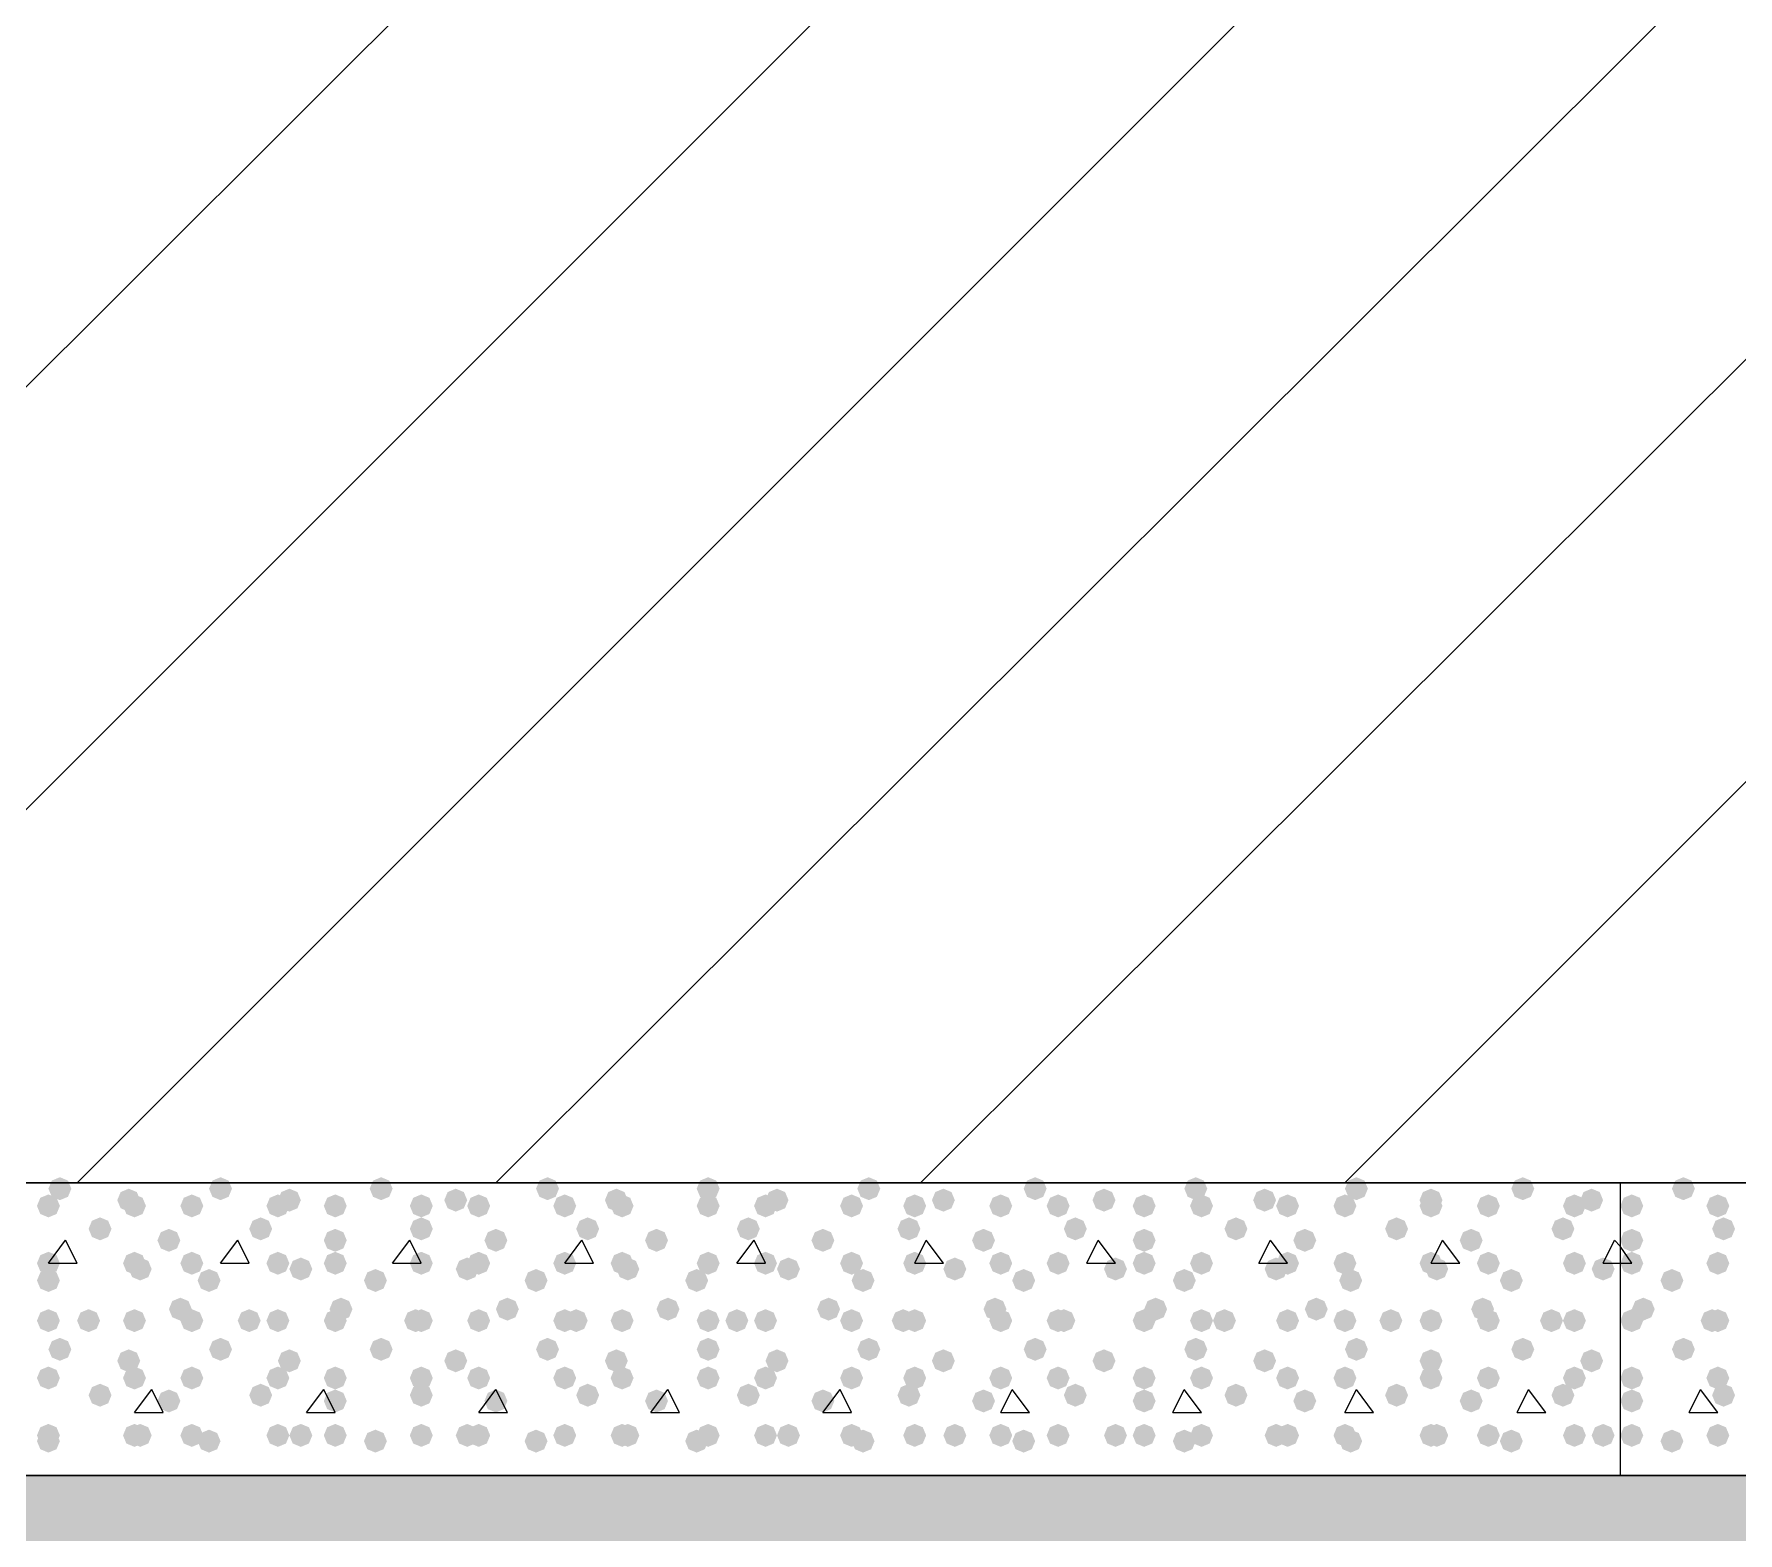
# Model space of a CAD drawing. Header units: millimetres. Extents: x 0 to 420, y 0 to 297.
# Drawn here: x 139.76 to 152.34, y 177.5 to 188.56 of the extents above; entities that cross this region are included whole.
import ezdxf

# ---------------------------------------------------------------- set-up
doc = ezdxf.new("R2010")
doc.units = ezdxf.units.MM
doc.layers.get('0').update_dxf_attribs({"linetype": 'CONTINUOUS'})

msp = doc.modelspace()

# ---------------------------------------------------------------- hatches: boundary and pattern name
at = {"true_color": 0x000008}
for points in [[(140.038667, 180.043667), (140.013796, 179.983871), (139.954, 179.959), (139.894204, 179.983871), (139.869333, 180.043667), (139.894204, 180.103462), (139.954, 180.128333), (140.013796, 180.103463)], [(141.224, 180.043667), (141.199129, 179.983871), (141.139333, 179.959), (141.079537, 179.983871), (141.054667, 180.043667), (141.079537, 180.103462), (141.139333, 180.128333), (141.199129, 180.103463)], [(142.409333, 180.043667), (142.384463, 179.983871), (142.324667, 179.959), (142.264871, 179.983871), (142.24, 180.043667), (142.264871, 180.103462), (142.324667, 180.128333), (142.384462, 180.103463)], [(143.637, 180.043667), (143.612129, 179.983871), (143.552333, 179.959), (143.492538, 179.983871), (143.467667, 180.043667), (143.492537, 180.103462), (143.552333, 180.128333), (143.612129, 180.103463)], [(144.822333, 180.043667), (144.797462, 179.983871), (144.737667, 179.959), (144.677871, 179.983871), (144.653, 180.043667), (144.677871, 180.103462), (144.737667, 180.128333), (144.797462, 180.103463)], [(146.007667, 180.043667), (145.982796, 179.983871), (145.923, 179.959), (145.863204, 179.983871), (145.838333, 180.043667), (145.863204, 180.103462), (145.923, 180.128333), (145.982796, 180.103463)], [(147.235333, 180.043667), (147.210463, 179.983871), (147.150667, 179.959), (147.090871, 179.983871), (147.066, 180.043667), (147.090871, 180.103462), (147.150667, 180.128333), (147.210462, 180.103463)], [(148.420667, 180.043667), (148.395796, 179.983871), (148.336, 179.959), (148.276204, 179.983871), (148.251333, 180.043667), (148.276204, 180.103462), (148.336, 180.128333), (148.395796, 180.103463)], [(149.606, 180.043667), (149.581129, 179.983871), (149.521333, 179.959), (149.461538, 179.983871), (149.436667, 180.043667), (149.461537, 180.103462), (149.521333, 180.128333), (149.581129, 180.103463)], [(150.833667, 180.043667), (150.808796, 179.983871), (150.749, 179.959), (150.689204, 179.983871), (150.664333, 180.043667), (150.689204, 180.103462), (150.749, 180.128333), (150.808796, 180.103463)], [(139.954, 179.916667), (139.929129, 179.856871), (139.869333, 179.832), (139.809538, 179.856871), (139.784667, 179.916667), (139.809537, 179.976462), (139.869333, 180.001333), (139.929129, 179.976463)], [(140.546667, 179.959), (140.521796, 179.899204), (140.462, 179.874333), (140.402204, 179.899204), (140.377333, 179.959), (140.402204, 180.018796), (140.462, 180.043667), (140.521796, 180.018796)], [(140.589, 179.916667), (140.564129, 179.856871), (140.504333, 179.832), (140.444538, 179.856871), (140.419667, 179.916667), (140.444537, 179.976462), (140.504333, 180.001333), (140.564129, 179.976463)], [(141.012333, 179.916667), (140.987462, 179.856871), (140.927667, 179.832), (140.867871, 179.856871), (140.843, 179.916667), (140.867871, 179.976462), (140.927667, 180.001333), (140.987462, 179.976463)], [(141.647333, 179.916667), (141.622463, 179.856871), (141.562667, 179.832), (141.502871, 179.856871), (141.478, 179.916667), (141.502871, 179.976462), (141.562667, 180.001333), (141.622462, 179.976463)], [(141.732, 179.959), (141.707129, 179.899204), (141.647333, 179.874333), (141.587538, 179.899204), (141.562667, 179.959), (141.587537, 180.018796), (141.647333, 180.043667), (141.707129, 180.018796)], [(142.070667, 179.916667), (142.045796, 179.856871), (141.986, 179.832), (141.926204, 179.856871), (141.901333, 179.916667), (141.926204, 179.976462), (141.986, 180.001333), (142.045796, 179.976463)], [(142.705667, 179.916667), (142.680796, 179.856871), (142.621, 179.832), (142.561204, 179.856871), (142.536333, 179.916667), (142.561204, 179.976462), (142.621, 180.001333), (142.680796, 179.976463)], [(142.959667, 179.959), (142.934796, 179.899204), (142.875, 179.874333), (142.815204, 179.899204), (142.790333, 179.959), (142.815204, 180.018796), (142.875, 180.043667), (142.934796, 180.018796)], [(143.129, 179.916667), (143.104129, 179.856871), (143.044333, 179.832), (142.984537, 179.856871), (142.959667, 179.916667), (142.984537, 179.976462), (143.044333, 180.001333), (143.104129, 179.976463)], [(143.764, 179.916667), (143.739129, 179.856871), (143.679333, 179.832), (143.619538, 179.856871), (143.594667, 179.916667), (143.619537, 179.976462), (143.679333, 180.001333), (143.739129, 179.976463)], [(144.145, 179.959), (144.120129, 179.899204), (144.060333, 179.874333), (144.000538, 179.899204), (143.975667, 179.959), (144.000537, 180.018796), (144.060333, 180.043667), (144.120129, 180.018796)], [(144.187333, 179.916667), (144.162463, 179.856871), (144.102667, 179.832), (144.042871, 179.856871), (144.018, 179.916667), (144.042871, 179.976462), (144.102667, 180.001333), (144.162462, 179.976463)], [(144.822333, 179.916667), (144.797462, 179.856871), (144.737667, 179.832), (144.677871, 179.856871), (144.653, 179.916667), (144.677871, 179.976462), (144.737667, 180.001333), (144.797462, 179.976463)], [(145.245667, 179.916667), (145.220796, 179.856871), (145.161, 179.832), (145.101204, 179.856871), (145.076333, 179.916667), (145.101204, 179.976462), (145.161, 180.001333), (145.220796, 179.976463)], [(145.330333, 179.959), (145.305463, 179.899204), (145.245667, 179.874333), (145.185871, 179.899204), (145.161, 179.959), (145.185871, 180.018796), (145.245667, 180.043667), (145.305462, 180.018796)], [(145.880667, 179.916667), (145.855796, 179.856871), (145.796, 179.832), (145.736204, 179.856871), (145.711333, 179.916667), (145.736204, 179.976462), (145.796, 180.001333), (145.855796, 179.976463)], [(146.346333, 179.916667), (146.321463, 179.856871), (146.261667, 179.832), (146.201871, 179.856871), (146.177, 179.916667), (146.201871, 179.976462), (146.261667, 180.001333), (146.321462, 179.976463)], [(146.558, 179.959), (146.533129, 179.899204), (146.473333, 179.874333), (146.413538, 179.899204), (146.388667, 179.959), (146.413537, 180.018796), (146.473333, 180.043667), (146.533129, 180.018796)], [(146.981333, 179.916667), (146.956462, 179.856871), (146.896667, 179.832), (146.836871, 179.856871), (146.812, 179.916667), (146.836871, 179.976462), (146.896667, 180.001333), (146.956462, 179.976463)], [(147.404667, 179.916667), (147.379796, 179.856871), (147.32, 179.832), (147.260204, 179.856871), (147.235333, 179.916667), (147.260204, 179.976462), (147.32, 180.001333), (147.379796, 179.976463)], [(147.743333, 179.959), (147.718462, 179.899204), (147.658667, 179.874333), (147.598871, 179.899204), (147.574, 179.959), (147.598871, 180.018796), (147.658667, 180.043667), (147.718462, 180.018796)], [(148.039667, 179.916667), (148.014796, 179.856871), (147.955, 179.832), (147.895204, 179.856871), (147.870333, 179.916667), (147.895204, 179.976462), (147.955, 180.001333), (148.014796, 179.976463)], [(148.463, 179.916667), (148.438129, 179.856871), (148.378333, 179.832), (148.318537, 179.856871), (148.293667, 179.916667), (148.318537, 179.976462), (148.378333, 180.001333), (148.438129, 179.976463)], [(148.928667, 179.959), (148.903796, 179.899204), (148.844, 179.874333), (148.784204, 179.899204), (148.759333, 179.959), (148.784204, 180.018796), (148.844, 180.043667), (148.903796, 180.018796)], [(149.098, 179.916667), (149.073129, 179.856871), (149.013333, 179.832), (148.953537, 179.856871), (148.928667, 179.916667), (148.953537, 179.976462), (149.013333, 180.001333), (149.073129, 179.976463)], [(149.521333, 179.916667), (149.496462, 179.856871), (149.436667, 179.832), (149.376871, 179.856871), (149.352, 179.916667), (149.376871, 179.976462), (149.436667, 180.001333), (149.496462, 179.976463)], [(150.156333, 179.959), (150.131463, 179.899204), (150.071667, 179.874333), (150.011871, 179.899204), (149.987, 179.959), (150.011871, 180.018796), (150.071667, 180.043667), (150.131462, 180.018796)], [(150.156333, 179.916667), (150.131463, 179.856871), (150.071667, 179.832), (150.011871, 179.856871), (149.987, 179.916667), (150.011871, 179.976462), (150.071667, 180.001333), (150.131462, 179.976463)], [(150.579667, 179.916667), (150.554796, 179.856871), (150.495, 179.832), (150.435204, 179.856871), (150.410333, 179.916667), (150.435204, 179.976462), (150.495, 180.001333), (150.554796, 179.976463)], [(151.214667, 179.916667), (151.189796, 179.856871), (151.13, 179.832), (151.070204, 179.856871), (151.045333, 179.916667), (151.070204, 179.976462), (151.13, 180.001333), (151.189796, 179.976463)], [(151.341667, 179.959), (151.316796, 179.899204), (151.257, 179.874333), (151.197204, 179.899204), (151.172333, 179.959), (151.197204, 180.018796), (151.257, 180.043667), (151.316796, 180.018796)], [(140.335, 179.747333), (140.310129, 179.687537), (140.250333, 179.662667), (140.190538, 179.687537), (140.165667, 179.747333), (140.190537, 179.807129), (140.250333, 179.832), (140.310129, 179.807129)], [(141.520333, 179.747333), (141.495463, 179.687537), (141.435667, 179.662667), (141.375871, 179.687537), (141.351, 179.747333), (141.375871, 179.807129), (141.435667, 179.832), (141.495462, 179.807129)], [(142.705667, 179.747333), (142.680796, 179.687537), (142.621, 179.662667), (142.561204, 179.687537), (142.536333, 179.747333), (142.561204, 179.807129), (142.621, 179.832), (142.680796, 179.807129)], [(143.933333, 179.747333), (143.908463, 179.687537), (143.848667, 179.662667), (143.788871, 179.687537), (143.764, 179.747333), (143.788871, 179.807129), (143.848667, 179.832), (143.908462, 179.807129)], [(145.118667, 179.747333), (145.093796, 179.687537), (145.034, 179.662667), (144.974204, 179.687537), (144.949333, 179.747333), (144.974204, 179.807129), (145.034, 179.832), (145.093796, 179.807129)], [(146.304, 179.747333), (146.279129, 179.687537), (146.219333, 179.662667), (146.159538, 179.687537), (146.134667, 179.747333), (146.159537, 179.807129), (146.219333, 179.832), (146.279129, 179.807129)], [(147.531667, 179.747333), (147.506796, 179.687537), (147.447, 179.662667), (147.387204, 179.687537), (147.362333, 179.747333), (147.387204, 179.807129), (147.447, 179.832), (147.506796, 179.807129)], [(148.717, 179.747333), (148.692129, 179.687537), (148.632333, 179.662667), (148.572538, 179.687537), (148.547667, 179.747333), (148.572537, 179.807129), (148.632333, 179.832), (148.692129, 179.807129)], [(149.902333, 179.747333), (149.877462, 179.687537), (149.817667, 179.662667), (149.757871, 179.687537), (149.733, 179.747333), (149.757871, 179.807129), (149.817667, 179.832), (149.877462, 179.807129)], [(151.13, 179.747333), (151.105129, 179.687537), (151.045333, 179.662667), (150.985538, 179.687537), (150.960667, 179.747333), (150.985537, 179.807129), (151.045333, 179.832), (151.105129, 179.807129)], [(140.843, 179.662667), (140.818129, 179.602871), (140.758333, 179.578), (140.698537, 179.602871), (140.673667, 179.662667), (140.698537, 179.722462), (140.758333, 179.747333), (140.818129, 179.722463)], [(142.070667, 179.662667), (142.045796, 179.602871), (141.986, 179.578), (141.926204, 179.602871), (141.901333, 179.662667), (141.926204, 179.722462), (141.986, 179.747333), (142.045796, 179.722463)], [(143.256, 179.662667), (143.231129, 179.602871), (143.171333, 179.578), (143.111538, 179.602871), (143.086667, 179.662667), (143.111537, 179.722462), (143.171333, 179.747333), (143.231129, 179.722463)], [(144.441333, 179.662667), (144.416462, 179.602871), (144.356667, 179.578), (144.296871, 179.602871), (144.272, 179.662667), (144.296871, 179.722462), (144.356667, 179.747333), (144.416462, 179.722463)], [(145.669, 179.662667), (145.644129, 179.602871), (145.584333, 179.578), (145.524538, 179.602871), (145.499667, 179.662667), (145.524537, 179.722462), (145.584333, 179.747333), (145.644129, 179.722463)], [(146.854333, 179.662667), (146.829463, 179.602871), (146.769667, 179.578), (146.709871, 179.602871), (146.685, 179.662667), (146.709871, 179.722462), (146.769667, 179.747333), (146.829462, 179.722463)], [(148.039667, 179.662667), (148.014796, 179.602871), (147.955, 179.578), (147.895204, 179.602871), (147.870333, 179.662667), (147.895204, 179.722462), (147.955, 179.747333), (148.014796, 179.722463)], [(149.225, 179.662667), (149.200129, 179.602871), (149.140333, 179.578), (149.080538, 179.602871), (149.055667, 179.662667), (149.080537, 179.722462), (149.140333, 179.747333), (149.200129, 179.722463)], [(150.452667, 179.662667), (150.427796, 179.602871), (150.368, 179.578), (150.308204, 179.602871), (150.283333, 179.662667), (150.308204, 179.722462), (150.368, 179.747333), (150.427796, 179.722463)], [(139.954, 179.493333), (139.929129, 179.433538), (139.869333, 179.408667), (139.809538, 179.433538), (139.784667, 179.493333), (139.809537, 179.553129), (139.869333, 179.578), (139.929129, 179.553129)], [(140.589, 179.493333), (140.564129, 179.433538), (140.504333, 179.408667), (140.444538, 179.433538), (140.419667, 179.493333), (140.444537, 179.553129), (140.504333, 179.578), (140.564129, 179.553129)], [(141.012333, 179.493333), (140.987462, 179.433538), (140.927667, 179.408667), (140.867871, 179.433538), (140.843, 179.493333), (140.867871, 179.553129), (140.927667, 179.578), (140.987462, 179.553129)], [(141.647333, 179.493333), (141.622463, 179.433538), (141.562667, 179.408667), (141.502871, 179.433538), (141.478, 179.493333), (141.502871, 179.553129), (141.562667, 179.578), (141.622462, 179.553129)], [(142.070667, 179.493333), (142.045796, 179.433538), (141.986, 179.408667), (141.926204, 179.433538), (141.901333, 179.493333), (141.926204, 179.553129), (141.986, 179.578), (142.045796, 179.553129)], [(142.705667, 179.493333), (142.680796, 179.433538), (142.621, 179.408667), (142.561204, 179.433538), (142.536333, 179.493333), (142.561204, 179.553129), (142.621, 179.578), (142.680796, 179.553129)], [(143.129, 179.493333), (143.104129, 179.433538), (143.044333, 179.408667), (142.984537, 179.433538), (142.959667, 179.493333), (142.984537, 179.553129), (143.044333, 179.578), (143.104129, 179.553129)], [(143.764, 179.493333), (143.739129, 179.433538), (143.679333, 179.408667), (143.619538, 179.433538), (143.594667, 179.493333), (143.619537, 179.553129), (143.679333, 179.578), (143.739129, 179.553129)], [(144.187333, 179.493333), (144.162463, 179.433538), (144.102667, 179.408667), (144.042871, 179.433538), (144.018, 179.493333), (144.042871, 179.553129), (144.102667, 179.578), (144.162462, 179.553129)], [(144.822333, 179.493333), (144.797462, 179.433538), (144.737667, 179.408667), (144.677871, 179.433538), (144.653, 179.493333), (144.677871, 179.553129), (144.737667, 179.578), (144.797462, 179.553129)], [(145.245667, 179.493333), (145.220796, 179.433538), (145.161, 179.408667), (145.101204, 179.433538), (145.076333, 179.493333), (145.101204, 179.553129), (145.161, 179.578), (145.220796, 179.553129)], [(145.880667, 179.493333), (145.855796, 179.433538), (145.796, 179.408667), (145.736204, 179.433538), (145.711333, 179.493333), (145.736204, 179.553129), (145.796, 179.578), (145.855796, 179.553129)], [(146.346333, 179.493333), (146.321463, 179.433538), (146.261667, 179.408667), (146.201871, 179.433538), (146.177, 179.493333), (146.201871, 179.553129), (146.261667, 179.578), (146.321462, 179.553129)], [(146.981333, 179.493333), (146.956462, 179.433538), (146.896667, 179.408667), (146.836871, 179.433538), (146.812, 179.493333), (146.836871, 179.553129), (146.896667, 179.578), (146.956462, 179.553129)], [(147.404667, 179.493333), (147.379796, 179.433538), (147.32, 179.408667), (147.260204, 179.433538), (147.235333, 179.493333), (147.260204, 179.553129), (147.32, 179.578), (147.379796, 179.553129)], [(148.039667, 179.493333), (148.014796, 179.433538), (147.955, 179.408667), (147.895204, 179.433538), (147.870333, 179.493333), (147.895204, 179.553129), (147.955, 179.578), (148.014796, 179.553129)], [(148.463, 179.493333), (148.438129, 179.433538), (148.378333, 179.408667), (148.318537, 179.433538), (148.293667, 179.493333), (148.318537, 179.553129), (148.378333, 179.578), (148.438129, 179.553129)], [(149.098, 179.493333), (149.073129, 179.433538), (149.013333, 179.408667), (148.953537, 179.433538), (148.928667, 179.493333), (148.953537, 179.553129), (149.013333, 179.578), (149.073129, 179.553129)], [(149.521333, 179.493333), (149.496462, 179.433538), (149.436667, 179.408667), (149.376871, 179.433538), (149.352, 179.493333), (149.376871, 179.553129), (149.436667, 179.578), (149.496462, 179.553129)], [(150.156333, 179.493333), (150.131463, 179.433538), (150.071667, 179.408667), (150.011871, 179.433538), (149.987, 179.493333), (150.011871, 179.553129), (150.071667, 179.578), (150.131462, 179.553129)], [(150.579667, 179.493333), (150.554796, 179.433538), (150.495, 179.408667), (150.435204, 179.433538), (150.410333, 179.493333), (150.435204, 179.553129), (150.495, 179.578), (150.554796, 179.553129)], [(151.214667, 179.493333), (151.189796, 179.433538), (151.13, 179.408667), (151.070204, 179.433538), (151.045333, 179.493333), (151.070204, 179.553129), (151.13, 179.578), (151.189796, 179.553129)], [(139.954, 179.366333), (139.929129, 179.306537), (139.869333, 179.281667), (139.809538, 179.306537), (139.784667, 179.366333), (139.809537, 179.426129), (139.869333, 179.451), (139.929129, 179.426129)], [(140.631333, 179.451), (140.606462, 179.391204), (140.546667, 179.366333), (140.486871, 179.391204), (140.462, 179.451), (140.486871, 179.510796), (140.546667, 179.535667), (140.606462, 179.510796)], [(141.139333, 179.366333), (141.114463, 179.306537), (141.054667, 179.281667), (140.994871, 179.306537), (140.97, 179.366333), (140.994871, 179.426129), (141.054667, 179.451), (141.114462, 179.426129)], [(141.816667, 179.451), (141.791796, 179.391204), (141.732, 179.366333), (141.672204, 179.391204), (141.647333, 179.451), (141.672204, 179.510796), (141.732, 179.535667), (141.791796, 179.510796)], [(142.367, 179.366333), (142.342129, 179.306537), (142.282333, 179.281667), (142.222538, 179.306537), (142.197667, 179.366333), (142.222537, 179.426129), (142.282333, 179.451), (142.342129, 179.426129)], [(143.044333, 179.451), (143.019463, 179.391204), (142.959667, 179.366333), (142.899871, 179.391204), (142.875, 179.451), (142.899871, 179.510796), (142.959667, 179.535667), (143.019462, 179.510796)], [(143.552333, 179.366333), (143.527463, 179.306537), (143.467667, 179.281667), (143.407871, 179.306537), (143.383, 179.366333), (143.407871, 179.426129), (143.467667, 179.451), (143.527462, 179.426129)], [(144.229667, 179.451), (144.204796, 179.391204), (144.145, 179.366333), (144.085204, 179.391204), (144.060333, 179.451), (144.085204, 179.510796), (144.145, 179.535667), (144.204796, 179.510796)], [(144.737667, 179.366333), (144.712796, 179.306537), (144.653, 179.281667), (144.593204, 179.306537), (144.568333, 179.366333), (144.593204, 179.426129), (144.653, 179.451), (144.712796, 179.426129)], [(145.415, 179.451), (145.390129, 179.391204), (145.330333, 179.366333), (145.270538, 179.391204), (145.245667, 179.451), (145.270537, 179.510796), (145.330333, 179.535667), (145.390129, 179.510796)], [(145.965333, 179.366333), (145.940463, 179.306537), (145.880667, 179.281667), (145.820871, 179.306537), (145.796, 179.366333), (145.820871, 179.426129), (145.880667, 179.451), (145.940462, 179.426129)], [(146.642667, 179.451), (146.617796, 179.391204), (146.558, 179.366333), (146.498204, 179.391204), (146.473333, 179.451), (146.498204, 179.510796), (146.558, 179.535667), (146.617796, 179.510796)], [(147.150667, 179.366333), (147.125796, 179.306537), (147.066, 179.281667), (147.006204, 179.306537), (146.981333, 179.366333), (147.006204, 179.426129), (147.066, 179.451), (147.125796, 179.426129)], [(147.828, 179.451), (147.803129, 179.391204), (147.743333, 179.366333), (147.683538, 179.391204), (147.658667, 179.451), (147.683537, 179.510796), (147.743333, 179.535667), (147.803129, 179.510796)], [(148.336, 179.366333), (148.311129, 179.306537), (148.251333, 179.281667), (148.191538, 179.306537), (148.166667, 179.366333), (148.191537, 179.426129), (148.251333, 179.451), (148.311129, 179.426129)], [(149.013333, 179.451), (148.988463, 179.391204), (148.928667, 179.366333), (148.868871, 179.391204), (148.844, 179.451), (148.868871, 179.510796), (148.928667, 179.535667), (148.988462, 179.510796)], [(149.563667, 179.366333), (149.538796, 179.306537), (149.479, 179.281667), (149.419204, 179.306537), (149.394333, 179.366333), (149.419204, 179.426129), (149.479, 179.451), (149.538796, 179.426129)], [(150.198667, 179.451), (150.173796, 179.391204), (150.114, 179.366333), (150.054204, 179.391204), (150.029333, 179.451), (150.054204, 179.510796), (150.114, 179.535667), (150.173796, 179.510796)], [(150.749, 179.366333), (150.724129, 179.306537), (150.664333, 179.281667), (150.604537, 179.306537), (150.579667, 179.366333), (150.604537, 179.426129), (150.664333, 179.451), (150.724129, 179.426129)], [(151.426333, 179.451), (151.401462, 179.391204), (151.341667, 179.366333), (151.281871, 179.391204), (151.257, 179.451), (151.281871, 179.510796), (151.341667, 179.535667), (151.401462, 179.510796)], [(140.927667, 179.154667), (140.902796, 179.094871), (140.843, 179.07), (140.783204, 179.094871), (140.758333, 179.154667), (140.783204, 179.214462), (140.843, 179.239333), (140.902796, 179.214463)], [(142.113, 179.154667), (142.088129, 179.094871), (142.028333, 179.07), (141.968538, 179.094871), (141.943667, 179.154667), (141.968537, 179.214462), (142.028333, 179.239333), (142.088129, 179.214463)], [(143.340667, 179.154667), (143.315796, 179.094871), (143.256, 179.07), (143.196204, 179.094871), (143.171333, 179.154667), (143.196204, 179.214462), (143.256, 179.239333), (143.315796, 179.214463)], [(144.526, 179.154667), (144.501129, 179.094871), (144.441333, 179.07), (144.381538, 179.094871), (144.356667, 179.154667), (144.381537, 179.214462), (144.441333, 179.239333), (144.501129, 179.214463)], [(145.711333, 179.154667), (145.686462, 179.094871), (145.626667, 179.07), (145.566871, 179.094871), (145.542, 179.154667), (145.566871, 179.214462), (145.626667, 179.239333), (145.686462, 179.214463)], [(146.939, 179.154667), (146.914129, 179.094871), (146.854333, 179.07), (146.794537, 179.094871), (146.769667, 179.154667), (146.794537, 179.214462), (146.854333, 179.239333), (146.914129, 179.214463)], [(148.124333, 179.154667), (148.099463, 179.094871), (148.039667, 179.07), (147.979871, 179.094871), (147.955, 179.154667), (147.979871, 179.214462), (148.039667, 179.239333), (148.099462, 179.214463)], [(149.309667, 179.154667), (149.284796, 179.094871), (149.225, 179.07), (149.165204, 179.094871), (149.140333, 179.154667), (149.165204, 179.214462), (149.225, 179.239333), (149.284796, 179.214463)], [(150.537333, 179.154667), (150.512462, 179.094871), (150.452667, 179.07), (150.392871, 179.094871), (150.368, 179.154667), (150.392871, 179.214462), (150.452667, 179.239333), (150.512462, 179.214463)], [(139.954, 179.07), (139.929129, 179.010204), (139.869333, 178.985333), (139.809538, 179.010204), (139.784667, 179.07), (139.809537, 179.129796), (139.869333, 179.154667), (139.929129, 179.129796)], [(140.250333, 179.07), (140.225463, 179.010204), (140.165667, 178.985333), (140.105871, 179.010204), (140.081, 179.07), (140.105871, 179.129796), (140.165667, 179.154667), (140.225462, 179.129796)], [(140.589, 179.07), (140.564129, 179.010204), (140.504333, 178.985333), (140.444538, 179.010204), (140.419667, 179.07), (140.444537, 179.129796), (140.504333, 179.154667), (140.564129, 179.129796)], [(141.012333, 179.07), (140.987462, 179.010204), (140.927667, 178.985333), (140.867871, 179.010204), (140.843, 179.07), (140.867871, 179.129796), (140.927667, 179.154667), (140.987462, 179.129796)], [(141.435667, 179.07), (141.410796, 179.010204), (141.351, 178.985333), (141.291204, 179.010204), (141.266333, 179.07), (141.291204, 179.129796), (141.351, 179.154667), (141.410796, 179.129796)], [(141.647333, 179.07), (141.622463, 179.010204), (141.562667, 178.985333), (141.502871, 179.010204), (141.478, 179.07), (141.502871, 179.129796), (141.562667, 179.154667), (141.622462, 179.129796)], [(142.070667, 179.07), (142.045796, 179.010204), (141.986, 178.985333), (141.926204, 179.010204), (141.901333, 179.07), (141.926204, 179.129796), (141.986, 179.154667), (142.045796, 179.129796)], [(142.663333, 179.07), (142.638463, 179.010204), (142.578667, 178.985333), (142.518871, 179.010204), (142.494, 179.07), (142.518871, 179.129796), (142.578667, 179.154667), (142.638462, 179.129796)], [(142.705667, 179.07), (142.680796, 179.010204), (142.621, 178.985333), (142.561204, 179.010204), (142.536333, 179.07), (142.561204, 179.129796), (142.621, 179.154667), (142.680796, 179.129796)], [(143.129, 179.07), (143.104129, 179.010204), (143.044333, 178.985333), (142.984537, 179.010204), (142.959667, 179.07), (142.984537, 179.129796), (143.044333, 179.154667), (143.104129, 179.129796)], [(143.764, 179.07), (143.739129, 179.010204), (143.679333, 178.985333), (143.619538, 179.010204), (143.594667, 179.07), (143.619537, 179.129796), (143.679333, 179.154667), (143.739129, 179.129796)], [(143.848667, 179.07), (143.823796, 179.010204), (143.764, 178.985333), (143.704204, 179.010204), (143.679333, 179.07), (143.704204, 179.129796), (143.764, 179.154667), (143.823796, 179.129796)], [(144.187333, 179.07), (144.162463, 179.010204), (144.102667, 178.985333), (144.042871, 179.010204), (144.018, 179.07), (144.042871, 179.129796), (144.102667, 179.154667), (144.162462, 179.129796)], [(144.822333, 179.07), (144.797462, 179.010204), (144.737667, 178.985333), (144.677871, 179.010204), (144.653, 179.07), (144.677871, 179.129796), (144.737667, 179.154667), (144.797462, 179.129796)], [(145.034, 179.07), (145.009129, 179.010204), (144.949333, 178.985333), (144.889538, 179.010204), (144.864667, 179.07), (144.889537, 179.129796), (144.949333, 179.154667), (145.009129, 179.129796)], [(145.245667, 179.07), (145.220796, 179.010204), (145.161, 178.985333), (145.101204, 179.010204), (145.076333, 179.07), (145.101204, 179.129796), (145.161, 179.154667), (145.220796, 179.129796)], [(145.880667, 179.07), (145.855796, 179.010204), (145.796, 178.985333), (145.736204, 179.010204), (145.711333, 179.07), (145.736204, 179.129796), (145.796, 179.154667), (145.855796, 179.129796)], [(146.261667, 179.07), (146.236796, 179.010204), (146.177, 178.985333), (146.117204, 179.010204), (146.092333, 179.07), (146.117204, 179.129796), (146.177, 179.154667), (146.236796, 179.129796)], [(146.346333, 179.07), (146.321463, 179.010204), (146.261667, 178.985333), (146.201871, 179.010204), (146.177, 179.07), (146.201871, 179.129796), (146.261667, 179.154667), (146.321462, 179.129796)], [(146.981333, 179.07), (146.956462, 179.010204), (146.896667, 178.985333), (146.836871, 179.010204), (146.812, 179.07), (146.836871, 179.129796), (146.896667, 179.154667), (146.956462, 179.129796)], [(147.404667, 179.07), (147.379796, 179.010204), (147.32, 178.985333), (147.260204, 179.010204), (147.235333, 179.07), (147.260204, 179.129796), (147.32, 179.154667), (147.379796, 179.129796)], [(147.447, 179.07), (147.422129, 179.010204), (147.362333, 178.985333), (147.302538, 179.010204), (147.277667, 179.07), (147.302537, 179.129796), (147.362333, 179.154667), (147.422129, 179.129796)], [(148.039667, 179.07), (148.014796, 179.010204), (147.955, 178.985333), (147.895204, 179.010204), (147.870333, 179.07), (147.895204, 179.129796), (147.955, 179.154667), (148.014796, 179.129796)], [(148.463, 179.07), (148.438129, 179.010204), (148.378333, 178.985333), (148.318537, 179.010204), (148.293667, 179.07), (148.318537, 179.129796), (148.378333, 179.154667), (148.438129, 179.129796)], [(148.632333, 179.07), (148.607463, 179.010204), (148.547667, 178.985333), (148.487871, 179.010204), (148.463, 179.07), (148.487871, 179.129796), (148.547667, 179.154667), (148.607462, 179.129796)], [(149.098, 179.07), (149.073129, 179.010204), (149.013333, 178.985333), (148.953537, 179.010204), (148.928667, 179.07), (148.953537, 179.129796), (149.013333, 179.154667), (149.073129, 179.129796)], [(149.521333, 179.07), (149.496462, 179.010204), (149.436667, 178.985333), (149.376871, 179.010204), (149.352, 179.07), (149.376871, 179.129796), (149.436667, 179.154667), (149.496462, 179.129796)], [(149.86, 179.07), (149.835129, 179.010204), (149.775333, 178.985333), (149.715538, 179.010204), (149.690667, 179.07), (149.715537, 179.129796), (149.775333, 179.154667), (149.835129, 179.129796)], [(150.156333, 179.07), (150.131463, 179.010204), (150.071667, 178.985333), (150.011871, 179.010204), (149.987, 179.07), (150.011871, 179.129796), (150.071667, 179.154667), (150.131462, 179.129796)], [(150.579667, 179.07), (150.554796, 179.010204), (150.495, 178.985333), (150.435204, 179.010204), (150.410333, 179.07), (150.435204, 179.129796), (150.495, 179.154667), (150.554796, 179.129796)], [(151.045333, 179.07), (151.020463, 179.010204), (150.960667, 178.985333), (150.900871, 179.010204), (150.876, 179.07), (150.900871, 179.129796), (150.960667, 179.154667), (151.020462, 179.129796)], [(151.214667, 179.07), (151.189796, 179.010204), (151.13, 178.985333), (151.070204, 179.010204), (151.045333, 179.07), (151.070204, 179.129796), (151.13, 179.154667), (151.189796, 179.129796)], [(140.038667, 178.858333), (140.013796, 178.798537), (139.954, 178.773667), (139.894204, 178.798537), (139.869333, 178.858333), (139.894204, 178.918129), (139.954, 178.943), (140.013796, 178.918129)], [(141.224, 178.858333), (141.199129, 178.798537), (141.139333, 178.773667), (141.079537, 178.798537), (141.054667, 178.858333), (141.079537, 178.918129), (141.139333, 178.943), (141.199129, 178.918129)], [(142.409333, 178.858333), (142.384463, 178.798537), (142.324667, 178.773667), (142.264871, 178.798537), (142.24, 178.858333), (142.264871, 178.918129), (142.324667, 178.943), (142.384462, 178.918129)], [(143.637, 178.858333), (143.612129, 178.798537), (143.552333, 178.773667), (143.492538, 178.798537), (143.467667, 178.858333), (143.492537, 178.918129), (143.552333, 178.943), (143.612129, 178.918129)], [(144.822333, 178.858333), (144.797462, 178.798537), (144.737667, 178.773667), (144.677871, 178.798537), (144.653, 178.858333), (144.677871, 178.918129), (144.737667, 178.943), (144.797462, 178.918129)], [(146.007667, 178.858333), (145.982796, 178.798537), (145.923, 178.773667), (145.863204, 178.798537), (145.838333, 178.858333), (145.863204, 178.918129), (145.923, 178.943), (145.982796, 178.918129)], [(147.235333, 178.858333), (147.210463, 178.798537), (147.150667, 178.773667), (147.090871, 178.798537), (147.066, 178.858333), (147.090871, 178.918129), (147.150667, 178.943), (147.210462, 178.918129)], [(148.420667, 178.858333), (148.395796, 178.798537), (148.336, 178.773667), (148.276204, 178.798537), (148.251333, 178.858333), (148.276204, 178.918129), (148.336, 178.943), (148.395796, 178.918129)], [(149.606, 178.858333), (149.581129, 178.798537), (149.521333, 178.773667), (149.461538, 178.798537), (149.436667, 178.858333), (149.461537, 178.918129), (149.521333, 178.943), (149.581129, 178.918129)], [(150.833667, 178.858333), (150.808796, 178.798537), (150.749, 178.773667), (150.689204, 178.798537), (150.664333, 178.858333), (150.689204, 178.918129), (150.749, 178.943), (150.808796, 178.918129)], [(140.546667, 178.773667), (140.521796, 178.713871), (140.462, 178.689), (140.402204, 178.713871), (140.377333, 178.773667), (140.402204, 178.833462), (140.462, 178.858333), (140.521796, 178.833463)], [(141.732, 178.773667), (141.707129, 178.713871), (141.647333, 178.689), (141.587538, 178.713871), (141.562667, 178.773667), (141.587537, 178.833462), (141.647333, 178.858333), (141.707129, 178.833463)], [(142.959667, 178.773667), (142.934796, 178.713871), (142.875, 178.689), (142.815204, 178.713871), (142.790333, 178.773667), (142.815204, 178.833462), (142.875, 178.858333), (142.934796, 178.833463)], [(144.145, 178.773667), (144.120129, 178.713871), (144.060333, 178.689), (144.000538, 178.713871), (143.975667, 178.773667), (144.000537, 178.833462), (144.060333, 178.858333), (144.120129, 178.833463)], [(145.330333, 178.773667), (145.305463, 178.713871), (145.245667, 178.689), (145.185871, 178.713871), (145.161, 178.773667), (145.185871, 178.833462), (145.245667, 178.858333), (145.305462, 178.833463)], [(146.558, 178.773667), (146.533129, 178.713871), (146.473333, 178.689), (146.413538, 178.713871), (146.388667, 178.773667), (146.413537, 178.833462), (146.473333, 178.858333), (146.533129, 178.833463)], [(147.743333, 178.773667), (147.718462, 178.713871), (147.658667, 178.689), (147.598871, 178.713871), (147.574, 178.773667), (147.598871, 178.833462), (147.658667, 178.858333), (147.718462, 178.833463)], [(148.928667, 178.773667), (148.903796, 178.713871), (148.844, 178.689), (148.784204, 178.713871), (148.759333, 178.773667), (148.784204, 178.833462), (148.844, 178.858333), (148.903796, 178.833463)], [(150.156333, 178.773667), (150.131463, 178.713871), (150.071667, 178.689), (150.011871, 178.713871), (149.987, 178.773667), (150.011871, 178.833462), (150.071667, 178.858333), (150.131462, 178.833463)], [(151.341667, 178.773667), (151.316796, 178.713871), (151.257, 178.689), (151.197204, 178.713871), (151.172333, 178.773667), (151.197204, 178.833462), (151.257, 178.858333), (151.316796, 178.833463)], [(139.954, 178.646667), (139.929129, 178.586871), (139.869333, 178.562), (139.809538, 178.586871), (139.784667, 178.646667), (139.809537, 178.706462), (139.869333, 178.731333), (139.929129, 178.706463)], [(140.589, 178.646667), (140.564129, 178.586871), (140.504333, 178.562), (140.444538, 178.586871), (140.419667, 178.646667), (140.444537, 178.706462), (140.504333, 178.731333), (140.564129, 178.706463)], [(141.012333, 178.646667), (140.987462, 178.586871), (140.927667, 178.562), (140.867871, 178.586871), (140.843, 178.646667), (140.867871, 178.706462), (140.927667, 178.731333), (140.987462, 178.706463)], [(141.647333, 178.646667), (141.622463, 178.586871), (141.562667, 178.562), (141.502871, 178.586871), (141.478, 178.646667), (141.502871, 178.706462), (141.562667, 178.731333), (141.622462, 178.706463)], [(142.070667, 178.646667), (142.045796, 178.586871), (141.986, 178.562), (141.926204, 178.586871), (141.901333, 178.646667), (141.926204, 178.706462), (141.986, 178.731333), (142.045796, 178.706463)], [(142.705667, 178.646667), (142.680796, 178.586871), (142.621, 178.562), (142.561204, 178.586871), (142.536333, 178.646667), (142.561204, 178.706462), (142.621, 178.731333), (142.680796, 178.706463)], [(143.129, 178.646667), (143.104129, 178.586871), (143.044333, 178.562), (142.984537, 178.586871), (142.959667, 178.646667), (142.984537, 178.706462), (143.044333, 178.731333), (143.104129, 178.706463)], [(143.764, 178.646667), (143.739129, 178.586871), (143.679333, 178.562), (143.619538, 178.586871), (143.594667, 178.646667), (143.619537, 178.706462), (143.679333, 178.731333), (143.739129, 178.706463)], [(144.187333, 178.646667), (144.162463, 178.586871), (144.102667, 178.562), (144.042871, 178.586871), (144.018, 178.646667), (144.042871, 178.706462), (144.102667, 178.731333), (144.162462, 178.706463)], [(144.822333, 178.646667), (144.797462, 178.586871), (144.737667, 178.562), (144.677871, 178.586871), (144.653, 178.646667), (144.677871, 178.706462), (144.737667, 178.731333), (144.797462, 178.706463)], [(145.245667, 178.646667), (145.220796, 178.586871), (145.161, 178.562), (145.101204, 178.586871), (145.076333, 178.646667), (145.101204, 178.706462), (145.161, 178.731333), (145.220796, 178.706463)], [(145.880667, 178.646667), (145.855796, 178.586871), (145.796, 178.562), (145.736204, 178.586871), (145.711333, 178.646667), (145.736204, 178.706462), (145.796, 178.731333), (145.855796, 178.706463)], [(146.346333, 178.646667), (146.321463, 178.586871), (146.261667, 178.562), (146.201871, 178.586871), (146.177, 178.646667), (146.201871, 178.706462), (146.261667, 178.731333), (146.321462, 178.706463)], [(146.981333, 178.646667), (146.956462, 178.586871), (146.896667, 178.562), (146.836871, 178.586871), (146.812, 178.646667), (146.836871, 178.706462), (146.896667, 178.731333), (146.956462, 178.706463)], [(147.404667, 178.646667), (147.379796, 178.586871), (147.32, 178.562), (147.260204, 178.586871), (147.235333, 178.646667), (147.260204, 178.706462), (147.32, 178.731333), (147.379796, 178.706463)], [(148.039667, 178.646667), (148.014796, 178.586871), (147.955, 178.562), (147.895204, 178.586871), (147.870333, 178.646667), (147.895204, 178.706462), (147.955, 178.731333), (148.014796, 178.706463)], [(148.463, 178.646667), (148.438129, 178.586871), (148.378333, 178.562), (148.318537, 178.586871), (148.293667, 178.646667), (148.318537, 178.706462), (148.378333, 178.731333), (148.438129, 178.706463)], [(149.098, 178.646667), (149.073129, 178.586871), (149.013333, 178.562), (148.953537, 178.586871), (148.928667, 178.646667), (148.953537, 178.706462), (149.013333, 178.731333), (149.073129, 178.706463)], [(149.521333, 178.646667), (149.496462, 178.586871), (149.436667, 178.562), (149.376871, 178.586871), (149.352, 178.646667), (149.376871, 178.706462), (149.436667, 178.731333), (149.496462, 178.706463)], [(150.156333, 178.646667), (150.131463, 178.586871), (150.071667, 178.562), (150.011871, 178.586871), (149.987, 178.646667), (150.011871, 178.706462), (150.071667, 178.731333), (150.131462, 178.706463)], [(150.579667, 178.646667), (150.554796, 178.586871), (150.495, 178.562), (150.435204, 178.586871), (150.410333, 178.646667), (150.435204, 178.706462), (150.495, 178.731333), (150.554796, 178.706463)], [(151.214667, 178.646667), (151.189796, 178.586871), (151.13, 178.562), (151.070204, 178.586871), (151.045333, 178.646667), (151.070204, 178.706462), (151.13, 178.731333), (151.189796, 178.706463)], [(140.335, 178.519667), (140.310129, 178.459871), (140.250333, 178.435), (140.190538, 178.459871), (140.165667, 178.519667), (140.190537, 178.579462), (140.250333, 178.604333), (140.310129, 178.579463)], [(140.843, 178.477333), (140.818129, 178.417537), (140.758333, 178.392667), (140.698537, 178.417537), (140.673667, 178.477333), (140.698537, 178.537129), (140.758333, 178.562), (140.818129, 178.537129)], [(141.520333, 178.519667), (141.495463, 178.459871), (141.435667, 178.435), (141.375871, 178.459871), (141.351, 178.519667), (141.375871, 178.579462), (141.435667, 178.604333), (141.495462, 178.579463)], [(142.070667, 178.477333), (142.045796, 178.417537), (141.986, 178.392667), (141.926204, 178.417537), (141.901333, 178.477333), (141.926204, 178.537129), (141.986, 178.562), (142.045796, 178.537129)], [(142.705667, 178.519667), (142.680796, 178.459871), (142.621, 178.435), (142.561204, 178.459871), (142.536333, 178.519667), (142.561204, 178.579462), (142.621, 178.604333), (142.680796, 178.579463)], [(143.256, 178.477333), (143.231129, 178.417537), (143.171333, 178.392667), (143.111538, 178.417537), (143.086667, 178.477333), (143.111537, 178.537129), (143.171333, 178.562), (143.231129, 178.537129)], [(143.933333, 178.519667), (143.908463, 178.459871), (143.848667, 178.435), (143.788871, 178.459871), (143.764, 178.519667), (143.788871, 178.579462), (143.848667, 178.604333), (143.908462, 178.579463)], [(144.441333, 178.477333), (144.416462, 178.417537), (144.356667, 178.392667), (144.296871, 178.417537), (144.272, 178.477333), (144.296871, 178.537129), (144.356667, 178.562), (144.416462, 178.537129)], [(145.118667, 178.519667), (145.093796, 178.459871), (145.034, 178.435), (144.974204, 178.459871), (144.949333, 178.519667), (144.974204, 178.579462), (145.034, 178.604333), (145.093796, 178.579463)], [(145.669, 178.477333), (145.644129, 178.417537), (145.584333, 178.392667), (145.524538, 178.417537), (145.499667, 178.477333), (145.524537, 178.537129), (145.584333, 178.562), (145.644129, 178.537129)], [(146.304, 178.519667), (146.279129, 178.459871), (146.219333, 178.435), (146.159538, 178.459871), (146.134667, 178.519667), (146.159537, 178.579462), (146.219333, 178.604333), (146.279129, 178.579463)], [(146.854333, 178.477333), (146.829463, 178.417537), (146.769667, 178.392667), (146.709871, 178.417537), (146.685, 178.477333), (146.709871, 178.537129), (146.769667, 178.562), (146.829462, 178.537129)], [(147.531667, 178.519667), (147.506796, 178.459871), (147.447, 178.435), (147.387204, 178.459871), (147.362333, 178.519667), (147.387204, 178.579462), (147.447, 178.604333), (147.506796, 178.579463)], [(148.039667, 178.477333), (148.014796, 178.417537), (147.955, 178.392667), (147.895204, 178.417537), (147.870333, 178.477333), (147.895204, 178.537129), (147.955, 178.562), (148.014796, 178.537129)], [(148.717, 178.519667), (148.692129, 178.459871), (148.632333, 178.435), (148.572538, 178.459871), (148.547667, 178.519667), (148.572537, 178.579462), (148.632333, 178.604333), (148.692129, 178.579463)], [(149.225, 178.477333), (149.200129, 178.417537), (149.140333, 178.392667), (149.080538, 178.417537), (149.055667, 178.477333), (149.080537, 178.537129), (149.140333, 178.562), (149.200129, 178.537129)], [(149.902333, 178.519667), (149.877462, 178.459871), (149.817667, 178.435), (149.757871, 178.459871), (149.733, 178.519667), (149.757871, 178.579462), (149.817667, 178.604333), (149.877462, 178.579463)], [(150.452667, 178.477333), (150.427796, 178.417537), (150.368, 178.392667), (150.308204, 178.417537), (150.283333, 178.477333), (150.308204, 178.537129), (150.368, 178.562), (150.427796, 178.537129)], [(151.13, 178.519667), (151.105129, 178.459871), (151.045333, 178.435), (150.985538, 178.459871), (150.960667, 178.519667), (150.985537, 178.579462), (151.045333, 178.604333), (151.105129, 178.579463)], [(139.954, 178.223333), (139.929129, 178.163537), (139.869333, 178.138667), (139.809538, 178.163537), (139.784667, 178.223333), (139.809537, 178.283129), (139.869333, 178.308), (139.929129, 178.283129)], [(140.589, 178.223333), (140.564129, 178.163537), (140.504333, 178.138667), (140.444538, 178.163537), (140.419667, 178.223333), (140.444537, 178.283129), (140.504333, 178.308), (140.564129, 178.283129)], [(140.631333, 178.223333), (140.606462, 178.163537), (140.546667, 178.138667), (140.486871, 178.163537), (140.462, 178.223333), (140.486871, 178.283129), (140.546667, 178.308), (140.606462, 178.283129)], [(141.012333, 178.223333), (140.987462, 178.163537), (140.927667, 178.138667), (140.867871, 178.163537), (140.843, 178.223333), (140.867871, 178.283129), (140.927667, 178.308), (140.987462, 178.283129)], [(141.647333, 178.223333), (141.622463, 178.163537), (141.562667, 178.138667), (141.502871, 178.163537), (141.478, 178.223333), (141.502871, 178.283129), (141.562667, 178.308), (141.622462, 178.283129)], [(141.816667, 178.223333), (141.791796, 178.163537), (141.732, 178.138667), (141.672204, 178.163537), (141.647333, 178.223333), (141.672204, 178.283129), (141.732, 178.308), (141.791796, 178.283129)], [(142.070667, 178.223333), (142.045796, 178.163537), (141.986, 178.138667), (141.926204, 178.163537), (141.901333, 178.223333), (141.926204, 178.283129), (141.986, 178.308), (142.045796, 178.283129)], [(142.705667, 178.223333), (142.680796, 178.163537), (142.621, 178.138667), (142.561204, 178.163537), (142.536333, 178.223333), (142.561204, 178.283129), (142.621, 178.308), (142.680796, 178.283129)], [(143.044333, 178.223333), (143.019463, 178.163537), (142.959667, 178.138667), (142.899871, 178.163537), (142.875, 178.223333), (142.899871, 178.283129), (142.959667, 178.308), (143.019462, 178.283129)], [(143.129, 178.223333), (143.104129, 178.163537), (143.044333, 178.138667), (142.984537, 178.163537), (142.959667, 178.223333), (142.984537, 178.283129), (143.044333, 178.308), (143.104129, 178.283129)], [(143.764, 178.223333), (143.739129, 178.163537), (143.679333, 178.138667), (143.619538, 178.163537), (143.594667, 178.223333), (143.619537, 178.283129), (143.679333, 178.308), (143.739129, 178.283129)], [(144.187333, 178.223333), (144.162463, 178.163537), (144.102667, 178.138667), (144.042871, 178.163537), (144.018, 178.223333), (144.042871, 178.283129), (144.102667, 178.308), (144.162462, 178.283129)], [(144.229667, 178.223333), (144.204796, 178.163537), (144.145, 178.138667), (144.085204, 178.163537), (144.060333, 178.223333), (144.085204, 178.283129), (144.145, 178.308), (144.204796, 178.283129)], [(144.822333, 178.223333), (144.797462, 178.163537), (144.737667, 178.138667), (144.677871, 178.163537), (144.653, 178.223333), (144.677871, 178.283129), (144.737667, 178.308), (144.797462, 178.283129)], [(145.245667, 178.223333), (145.220796, 178.163537), (145.161, 178.138667), (145.101204, 178.163537), (145.076333, 178.223333), (145.101204, 178.283129), (145.161, 178.308), (145.220796, 178.283129)], [(145.415, 178.223333), (145.390129, 178.163537), (145.330333, 178.138667), (145.270538, 178.163537), (145.245667, 178.223333), (145.270537, 178.283129), (145.330333, 178.308), (145.390129, 178.283129)], [(145.880667, 178.223333), (145.855796, 178.163537), (145.796, 178.138667), (145.736204, 178.163537), (145.711333, 178.223333), (145.736204, 178.283129), (145.796, 178.308), (145.855796, 178.283129)], [(146.346333, 178.223333), (146.321463, 178.163537), (146.261667, 178.138667), (146.201871, 178.163537), (146.177, 178.223333), (146.201871, 178.283129), (146.261667, 178.308), (146.321462, 178.283129)], [(146.642667, 178.223333), (146.617796, 178.163537), (146.558, 178.138667), (146.498204, 178.163537), (146.473333, 178.223333), (146.498204, 178.283129), (146.558, 178.308), (146.617796, 178.283129)], [(146.981333, 178.223333), (146.956462, 178.163537), (146.896667, 178.138667), (146.836871, 178.163537), (146.812, 178.223333), (146.836871, 178.283129), (146.896667, 178.308), (146.956462, 178.283129)], [(147.404667, 178.223333), (147.379796, 178.163537), (147.32, 178.138667), (147.260204, 178.163537), (147.235333, 178.223333), (147.260204, 178.283129), (147.32, 178.308), (147.379796, 178.283129)], [(147.828, 178.223333), (147.803129, 178.163537), (147.743333, 178.138667), (147.683538, 178.163537), (147.658667, 178.223333), (147.683537, 178.283129), (147.743333, 178.308), (147.803129, 178.283129)], [(148.039667, 178.223333), (148.014796, 178.163537), (147.955, 178.138667), (147.895204, 178.163537), (147.870333, 178.223333), (147.895204, 178.283129), (147.955, 178.308), (148.014796, 178.283129)], [(148.463, 178.223333), (148.438129, 178.163537), (148.378333, 178.138667), (148.318537, 178.163537), (148.293667, 178.223333), (148.318537, 178.283129), (148.378333, 178.308), (148.438129, 178.283129)], [(149.013333, 178.223333), (148.988463, 178.163537), (148.928667, 178.138667), (148.868871, 178.163537), (148.844, 178.223333), (148.868871, 178.283129), (148.928667, 178.308), (148.988462, 178.283129)], [(149.098, 178.223333), (149.073129, 178.163537), (149.013333, 178.138667), (148.953537, 178.163537), (148.928667, 178.223333), (148.953537, 178.283129), (149.013333, 178.308), (149.073129, 178.283129)], [(149.521333, 178.223333), (149.496462, 178.163537), (149.436667, 178.138667), (149.376871, 178.163537), (149.352, 178.223333), (149.376871, 178.283129), (149.436667, 178.308), (149.496462, 178.283129)], [(150.156333, 178.223333), (150.131463, 178.163537), (150.071667, 178.138667), (150.011871, 178.163537), (149.987, 178.223333), (150.011871, 178.283129), (150.071667, 178.308), (150.131462, 178.283129)], [(150.198667, 178.223333), (150.173796, 178.163537), (150.114, 178.138667), (150.054204, 178.163537), (150.029333, 178.223333), (150.054204, 178.283129), (150.114, 178.308), (150.173796, 178.283129)], [(150.579667, 178.223333), (150.554796, 178.163537), (150.495, 178.138667), (150.435204, 178.163537), (150.410333, 178.223333), (150.435204, 178.283129), (150.495, 178.308), (150.554796, 178.283129)], [(151.214667, 178.223333), (151.189796, 178.163537), (151.13, 178.138667), (151.070204, 178.163537), (151.045333, 178.223333), (151.070204, 178.283129), (151.13, 178.308), (151.189796, 178.283129)], [(151.426333, 178.223333), (151.401462, 178.163537), (151.341667, 178.138667), (151.281871, 178.163537), (151.257, 178.223333), (151.281871, 178.283129), (151.341667, 178.308), (151.401462, 178.283129)], [(139.954, 178.181), (139.929129, 178.121204), (139.869333, 178.096333), (139.809538, 178.121204), (139.784667, 178.181), (139.809537, 178.240796), (139.869333, 178.265667), (139.929129, 178.240796)], [(141.139333, 178.181), (141.114463, 178.121204), (141.054667, 178.096333), (140.994871, 178.121204), (140.97, 178.181), (140.994871, 178.240796), (141.054667, 178.265667), (141.114462, 178.240796)], [(142.367, 178.181), (142.342129, 178.121204), (142.282333, 178.096333), (142.222538, 178.121204), (142.197667, 178.181), (142.222537, 178.240796), (142.282333, 178.265667), (142.342129, 178.240796)], [(143.552333, 178.181), (143.527463, 178.121204), (143.467667, 178.096333), (143.407871, 178.121204), (143.383, 178.181), (143.407871, 178.240796), (143.467667, 178.265667), (143.527462, 178.240796)], [(144.737667, 178.181), (144.712796, 178.121204), (144.653, 178.096333), (144.593204, 178.121204), (144.568333, 178.181), (144.593204, 178.240796), (144.653, 178.265667), (144.712796, 178.240796)], [(145.965333, 178.181), (145.940463, 178.121204), (145.880667, 178.096333), (145.820871, 178.121204), (145.796, 178.181), (145.820871, 178.240796), (145.880667, 178.265667), (145.940462, 178.240796)], [(147.150667, 178.181), (147.125796, 178.121204), (147.066, 178.096333), (147.006204, 178.121204), (146.981333, 178.181), (147.006204, 178.240796), (147.066, 178.265667), (147.125796, 178.240796)], [(148.336, 178.181), (148.311129, 178.121204), (148.251333, 178.096333), (148.191538, 178.121204), (148.166667, 178.181), (148.191537, 178.240796), (148.251333, 178.265667), (148.311129, 178.240796)], [(149.563667, 178.181), (149.538796, 178.121204), (149.479, 178.096333), (149.419204, 178.121204), (149.394333, 178.181), (149.419204, 178.240796), (149.479, 178.265667), (149.538796, 178.240796)], [(150.749, 178.181), (150.724129, 178.121204), (150.664333, 178.096333), (150.604537, 178.121204), (150.579667, 178.181), (150.604537, 178.240796), (150.664333, 178.265667), (150.724129, 178.240796)]]:
    msp.add_hatch(color=0, dxfattribs=at).paths.add_polyline_path(points, flags=0)
at = {"true_color": 0x000007}
for points in [[(152.019, 180.043667), (151.994129, 179.983871), (151.934333, 179.959), (151.874538, 179.983871), (151.849667, 180.043667), (151.874537, 180.103462), (151.934333, 180.128333), (151.994129, 180.103463)], [(151.638, 179.916667), (151.613129, 179.856871), (151.553333, 179.832), (151.493538, 179.856871), (151.468667, 179.916667), (151.493537, 179.976462), (151.553333, 180.001333), (151.613129, 179.976463)], [(152.273, 179.916667), (152.248129, 179.856871), (152.188333, 179.832), (152.128537, 179.856871), (152.103667, 179.916667), (152.128537, 179.976462), (152.188333, 180.001333), (152.248129, 179.976463)], [(152.315333, 179.747333), (152.290462, 179.687537), (152.230667, 179.662667), (152.170871, 179.687537), (152.146, 179.747333), (152.170871, 179.807129), (152.230667, 179.832), (152.290462, 179.807129)], [(151.638, 179.662667), (151.613129, 179.602871), (151.553333, 179.578), (151.493538, 179.602871), (151.468667, 179.662667), (151.493537, 179.722462), (151.553333, 179.747333), (151.613129, 179.722463)], [(151.638, 179.493333), (151.613129, 179.433538), (151.553333, 179.408667), (151.493538, 179.433538), (151.468667, 179.493333), (151.493537, 179.553129), (151.553333, 179.578), (151.613129, 179.553129)], [(152.273, 179.493333), (152.248129, 179.433538), (152.188333, 179.408667), (152.128537, 179.433538), (152.103667, 179.493333), (152.128537, 179.553129), (152.188333, 179.578), (152.248129, 179.553129)], [(151.934333, 179.366333), (151.909463, 179.306537), (151.849667, 179.281667), (151.789871, 179.306537), (151.765, 179.366333), (151.789871, 179.426129), (151.849667, 179.451), (151.909462, 179.426129)], [(151.722667, 179.154667), (151.697796, 179.094871), (151.638, 179.07), (151.578204, 179.094871), (151.553333, 179.154667), (151.578204, 179.214462), (151.638, 179.239333), (151.697796, 179.214463)], [(151.638, 179.07), (151.613129, 179.010204), (151.553333, 178.985333), (151.493538, 179.010204), (151.468667, 179.07), (151.493537, 179.129796), (151.553333, 179.154667), (151.613129, 179.129796)], [(152.230667, 179.07), (152.205796, 179.010204), (152.146, 178.985333), (152.086204, 179.010204), (152.061333, 179.07), (152.086204, 179.129796), (152.146, 179.154667), (152.205796, 179.129796)], [(152.273, 179.07), (152.248129, 179.010204), (152.188333, 178.985333), (152.128537, 179.010204), (152.103667, 179.07), (152.128537, 179.129796), (152.188333, 179.154667), (152.248129, 179.129796)], [(152.019, 178.858333), (151.994129, 178.798537), (151.934333, 178.773667), (151.874538, 178.798537), (151.849667, 178.858333), (151.874537, 178.918129), (151.934333, 178.943), (151.994129, 178.918129)], [(151.638, 178.646667), (151.613129, 178.586871), (151.553333, 178.562), (151.493538, 178.586871), (151.468667, 178.646667), (151.493537, 178.706462), (151.553333, 178.731333), (151.613129, 178.706463)], [(152.273, 178.646667), (152.248129, 178.586871), (152.188333, 178.562), (152.128537, 178.586871), (152.103667, 178.646667), (152.128537, 178.706462), (152.188333, 178.731333), (152.248129, 178.706463)], [(151.638, 178.477333), (151.613129, 178.417537), (151.553333, 178.392667), (151.493538, 178.417537), (151.468667, 178.477333), (151.493537, 178.537129), (151.553333, 178.562), (151.613129, 178.537129)], [(152.315333, 178.519667), (152.290462, 178.459871), (152.230667, 178.435), (152.170871, 178.459871), (152.146, 178.519667), (152.170871, 178.579462), (152.230667, 178.604333), (152.290462, 178.579463)], [(151.638, 178.223333), (151.613129, 178.163537), (151.553333, 178.138667), (151.493538, 178.163537), (151.468667, 178.223333), (151.493537, 178.283129), (151.553333, 178.308), (151.613129, 178.283129)], [(152.273, 178.223333), (152.248129, 178.163537), (152.188333, 178.138667), (152.128537, 178.163537), (152.103667, 178.223333), (152.128537, 178.283129), (152.188333, 178.308), (152.248129, 178.283129)], [(151.934333, 178.181), (151.909463, 178.121204), (151.849667, 178.096333), (151.789871, 178.121204), (151.765, 178.181), (151.789871, 178.240796), (151.849667, 178.265667), (151.909462, 178.240796)]]:
    msp.add_hatch(color=0, dxfattribs=at).paths.add_polyline_path(points, flags=0)
at = {"true_color": 0x000008}
h = msp.add_hatch(color=0, dxfattribs=at)
h.paths.add_polyline_path([(378.544667, 177.927), (32.469667, 177.927), (378.544667, 165.946667)], flags=0)
h.paths.add_polyline_path([(32.469667, 177.927), (378.544667, 165.946667), (32.469667, 165.946667)], flags=0)

# ---------------------------------------------------------------- linework, layer by layer
at = {"color": 0, "true_color": 0x000007}
for points in [[(31.369, 201.252667), (31.369, 177.927), (379.603, 177.927), (379.603, 201.252667), (217.17, 201.252667), (217.17, 222.461667), (193.844333, 222.461667), (193.844333, 201.252667)], [(31.369, 201.252667), (31.369, 177.927), (379.603, 177.927), (379.603, 201.252667), (217.17, 201.252667), (217.17, 222.461667), (193.844333, 222.461667), (193.844333, 201.252667)], [(33.528002, 199.135999), (195.961001, 199.135999), (195.961001, 220.344999), (215.053334, 220.344999), (215.053334, 199.135999), (377.486334, 199.135999), (377.486334, 180.085999), (33.528002, 180.085999)], [(151.468667, 180.086), (151.468667, 177.927), (153.585333, 177.927), (153.585333, 180.086)]]:
    msp.add_lwpolyline(points, close=True, dxfattribs=at)
at = {"color": 0, "true_color": 0x0000fd}
msp.add_lwpolyline([(33.528, 180.086), (377.486333, 180.086), (377.486333, 199.136), (215.053333, 199.136), (215.053333, 220.345), (195.961, 220.345), (195.961, 199.136), (33.528, 199.136)], close=True, dxfattribs=at)
at = {"color": 0, "true_color": 0x000002}
for points in [[(133.815667, 180.086), (152.908, 199.136)], [(136.948333, 180.086), (155.998333, 199.136)], [(140.081, 180.086), (159.131, 199.136)], [(143.171333, 180.086), (162.263667, 199.136)], [(146.304, 180.086), (165.396333, 199.136)], [(149.436667, 180.086), (168.486667, 199.136)]]:
    msp.add_lwpolyline(points, dxfattribs=at)
at = {"color": 0, "true_color": 0x000007}
for points in [[(151.468667, 180.086), (132.376333, 180.086)], [(151.553333, 179.493333), (151.468667, 179.620333)], [(151.468667, 179.493333), (151.553333, 179.493333)], [(151.976667, 178.392667), (152.061333, 178.562)], [(152.188333, 178.392667), (152.061333, 178.562)], [(151.976667, 178.392667), (152.188333, 178.392667)], [(132.376333, 177.927), (151.468667, 177.927)]]:
    msp.add_lwpolyline(points, dxfattribs=at)
at = {"color": 0, "true_color": 0x000008}
for points in [[(139.869333, 179.493333), (139.996333, 179.662667)], [(140.081, 179.493333), (139.996333, 179.662667)], [(141.139333, 179.493333), (141.266333, 179.662667)], [(141.351, 179.493333), (141.266333, 179.662667)], [(142.409333, 179.493333), (142.536333, 179.662667)], [(142.621, 179.493333), (142.536333, 179.662667)], [(143.679333, 179.493333), (143.806333, 179.662667)], [(143.891, 179.493333), (143.806333, 179.662667)], [(144.949333, 179.493333), (145.076333, 179.662667)], [(145.161, 179.493333), (145.076333, 179.662667)], [(146.261667, 179.493333), (146.346333, 179.662667)], [(146.473333, 179.493333), (146.346333, 179.662667)], [(147.531667, 179.493333), (147.616333, 179.662667)], [(147.743333, 179.493333), (147.616333, 179.662667)], [(148.801667, 179.493333), (148.886333, 179.662667)], [(149.013333, 179.493333), (148.886333, 179.662667)], [(150.071667, 179.493333), (150.156333, 179.662667)], [(150.283333, 179.493333), (150.156333, 179.662667)], [(151.341667, 179.493333), (151.426333, 179.662667)], [(151.468667, 179.620333), (151.426333, 179.662667)], [(139.869333, 179.493333), (140.081, 179.493333)], [(141.139333, 179.493333), (141.351, 179.493333)], [(142.409333, 179.493333), (142.621, 179.493333)], [(143.679333, 179.493333), (143.891, 179.493333)], [(144.949333, 179.493333), (145.161, 179.493333)], [(146.261667, 179.493333), (146.473333, 179.493333)], [(147.531667, 179.493333), (147.743333, 179.493333)], [(148.801667, 179.493333), (149.013333, 179.493333)], [(150.071667, 179.493333), (150.283333, 179.493333)], [(151.341667, 179.493333), (151.468667, 179.493333)], [(140.504333, 178.392667), (140.631333, 178.562)], [(140.716, 178.392667), (140.631333, 178.562)], [(141.774333, 178.392667), (141.901333, 178.562)], [(141.986, 178.392667), (141.901333, 178.562)], [(143.044333, 178.392667), (143.171333, 178.562)], [(143.256, 178.392667), (143.171333, 178.562)], [(144.314333, 178.392667), (144.441333, 178.562)], [(144.526, 178.392667), (144.441333, 178.562)], [(145.584333, 178.392667), (145.711333, 178.562)], [(145.796, 178.392667), (145.711333, 178.562)], [(146.896667, 178.392667), (146.981333, 178.562)], [(147.108333, 178.392667), (146.981333, 178.562)], [(148.166667, 178.392667), (148.251333, 178.562)], [(148.378333, 178.392667), (148.251333, 178.562)], [(149.436667, 178.392667), (149.521333, 178.562)], [(149.648333, 178.392667), (149.521333, 178.562)], [(150.706667, 178.392667), (150.791333, 178.562)], [(150.918333, 178.392667), (150.791333, 178.562)], [(140.504333, 178.392667), (140.716, 178.392667)], [(141.774333, 178.392667), (141.986, 178.392667)], [(143.044333, 178.392667), (143.256, 178.392667)], [(144.314333, 178.392667), (144.526, 178.392667)], [(145.584333, 178.392667), (145.796, 178.392667)], [(146.896667, 178.392667), (147.108333, 178.392667)], [(148.166667, 178.392667), (148.378333, 178.392667)], [(149.436667, 178.392667), (149.648333, 178.392667)], [(150.706667, 178.392667), (150.918333, 178.392667)]]:
    msp.add_lwpolyline(points, dxfattribs=at)
msp.add_lwpolyline([(378.544667, 177.927), (32.469667, 177.927), (378.544667, 165.946667)], close=True, dxfattribs=at)

doc.saveas('drawing.dxf')
